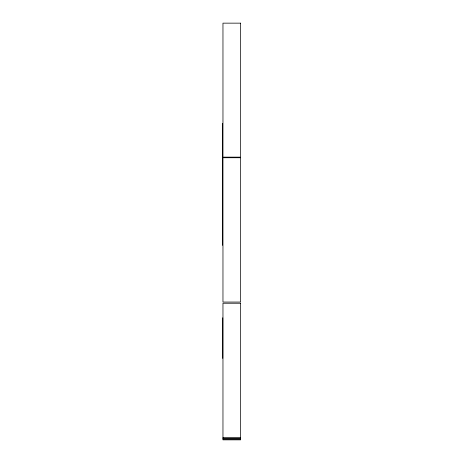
<?xml version="1.0" encoding="UTF-8"?>
<svg xmlns="http://www.w3.org/2000/svg" width="463" height="463" viewBox="0 0 463 463"><rect width="100%" height="100%" fill="white"/><g stroke="black" fill="none" stroke-linecap="round" stroke-linejoin="round"><path stroke-width="0.69" d="M222.963 437.46L240.65 437.419M222.963 438.727L240.65 438.727M222.963 439.028L240.65 439.028M222.755 317.774L222.755 358.437M222.35 123.366L222.35 245.361M240.65 23.15L222.963 23.15L222.963 157.142L240.65 157.142L240.65 23.15M240.65 157.738L222.963 157.738L222.963 302.061L240.65 302.061L240.65 157.738M240.65 303.242L222.963 303.242L222.963 439.85L240.65 439.85L240.65 303.242"/></g></svg>
